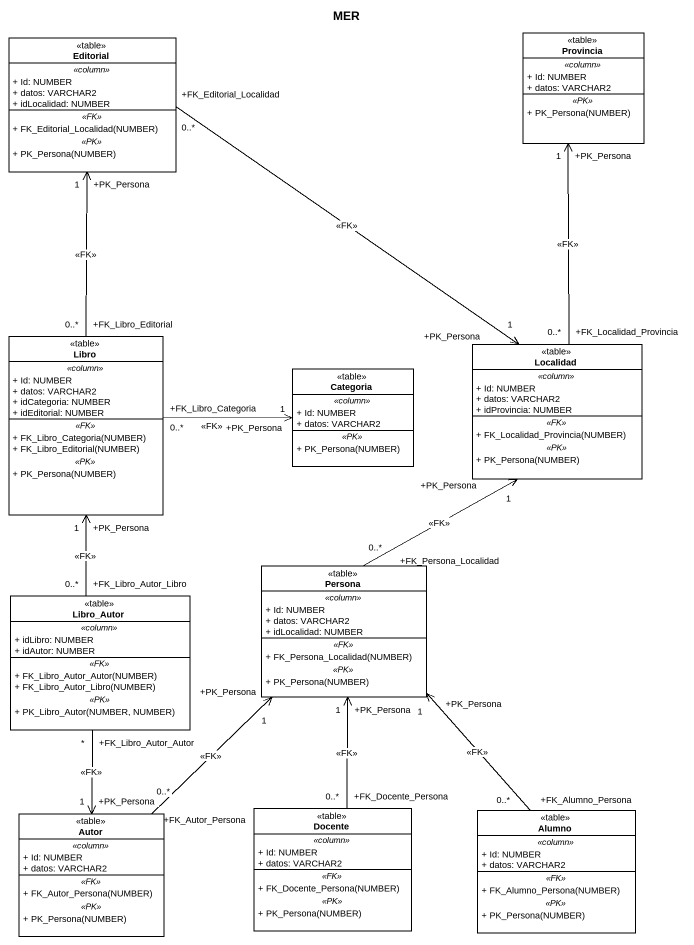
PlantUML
@startuml
title MER
hide circle
hide empty members
skinparam classAttributeIconSize 0
class Editorial <<table>> {
  .. <<column>> ..
  + Id: NUMBER
  + datos: VARCHAR2
  + idLocalidad: NUMBER
  .. <<FK>> ..
  + FK_Editorial_Localidad(NUMBER)
  .. <<PK>> ..
  + PK_Persona(NUMBER)
}
class Provincia <<table>> {
  .. <<column>> ..
  + Id: NUMBER
  + datos: VARCHAR2
  .. <<PK>> ..
  + PK_Persona(NUMBER)
}
class Libro <<table>> {
  .. <<column>> ..
  + Id: NUMBER
  + datos: VARCHAR2
  + idCategoria: NUMBER
  + idEditorial: NUMBER
  .. <<FK>> ..
  + FK_Libro_Categoria(NUMBER)
  + FK_Libro_Editorial(NUMBER)
  .. <<PK>> ..
  + PK_Persona(NUMBER)
}
class Localidad <<table>> {
  .. <<column>> ..
  + Id: NUMBER
  + datos: VARCHAR2
  + idProvincia: NUMBER
  .. <<FK>> ..
  + FK_Localidad_Provincia(NUMBER)
  .. <<PK>> ..
  + PK_Persona(NUMBER)
}
class Categoria <<table>> {
  .. <<column>> ..
  + Id: NUMBER
  + datos: VARCHAR2
  .. <<PK>> ..
  + PK_Persona(NUMBER)
}
class Persona <<table>> {
  .. <<column>> ..
  + Id: NUMBER
  + datos: VARCHAR2
  + idLocalidad: NUMBER
  .. <<FK>> ..
  + FK_Persona_Localidad(NUMBER)
  .. <<PK>> ..
  + PK_Persona(NUMBER)
}
class Libro_Autor <<table>> {
  .. <<column>> ..
  + idLibro: NUMBER
  + idAutor: NUMBER
  .. <<FK>> ..
  + FK_Libro_Autor_Autor(NUMBER)
  + FK_Libro_Autor_Libro(NUMBER)
  .. <<PK>> ..
  + PK_Libro_Autor(NUMBER, NUMBER)
}
class Autor <<table>> {
  .. <<column>> ..
  + Id: NUMBER
  + datos: VARCHAR2
  .. <<FK>> ..
  + FK_Autor_Persona(NUMBER)
  .. <<PK>> ..
  + PK_Persona(NUMBER)
}
class Docente <<table>> {
  .. <<column>> ..
  + Id: NUMBER
  + datos: VARCHAR2
  .. <<FK>> ..
  + FK_Docente_Persona(NUMBER)
  .. <<PK>> ..
  + PK_Persona(NUMBER)
}
class Alumno <<table>> {
  .. <<column>> ..
  + Id: NUMBER
  + datos: VARCHAR2
  .. <<FK>> ..
  + FK_Alumno_Persona(NUMBER)
  .. <<PK>> ..
  + PK_Persona(NUMBER)
}
Editorial "+FK_Editorial_Localidad\n0..*" --> "+PK_Persona\n1" Localidad : <<FK>>
Libro "+FK_Libro_Editorial\n0..*" -up-> "+PK_Persona\n1" Editorial : <<FK>>
Libro "+FK_Libro_Categoria\n0..*" -right-> "+PK_Persona\n1" Categoria : <<FK>>
Localidad "+FK_Localidad_Provincia\n0..*" -up-> "+PK_Persona\n1" Provincia : <<FK>>
Persona "+FK_Persona_Localidad\n0..*" -up-> "+PK_Persona\n1" Localidad : <<FK>>
Libro_Autor "+FK_Libro_Autor_Libro\n0..*" -up-> "+PK_Persona\n1" Libro : <<FK>>
Libro_Autor "+FK_Libro_Autor_Autor\n*" --> "+PK_Persona\n1" Autor : <<FK>>
Autor "+FK_Autor_Persona\n0..*" -up-> "+PK_Persona\n1" Persona : <<FK>>
Docente "+FK_Docente_Persona\n0..*" -up-> "+PK_Persona\n1" Persona : <<FK>>
Alumno "+FK_Alumno_Persona\n0..*" -up-> "+PK_Persona\n1" Persona : <<FK>>
@enduml
